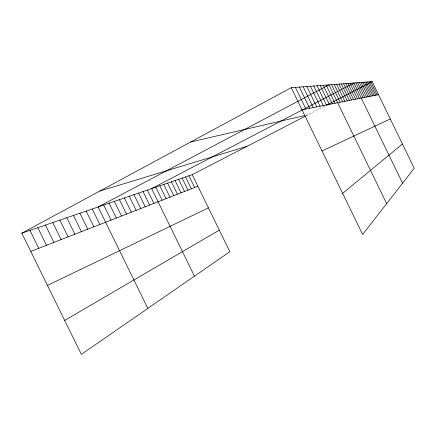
<?xml version="1.0" encoding="UTF-8"?>
<svg xmlns="http://www.w3.org/2000/svg" width="436" height="436" viewBox="0 0 436 436"><rect width="100%" height="100%" fill="white"/><g stroke="black" fill="none" stroke-linecap="round" stroke-linejoin="round"><path stroke-width="0.33" stroke-dasharray="2.18 1.64" d="M305.723 115.976L324.744 106.144M305.909 115.268L308.067 114.766"/><path stroke-width="0.65" d="M342.642 193.366L402.423 144M64.664 320.433L219.308 230.121M21.8 233.184L192.216 174.662L229.854 251.714L81.341 354.375L21.8 233.184L291.243 87.696L372.159 81.625L414.2 168.28L362.627 234.459L291.243 87.696M192.216 174.662L305.14 116.276M326.433 105.267L372.159 81.625M47.47 285.427L208.435 207.863M322.024 150.976L390.275 118.974M30.76 251.419L197.873 186.248M99.8 191.072L247.065 146.3M190.685 141.994L304.802 115.524M301.99 109.785L378.481 94.661M129.247 196.287L136.119 210.326M124.413 197.944L131.378 212.179M119.442 199.65L126.505 214.076M114.336 201.405L121.502 216.033M109.087 203.209L116.352 218.038M103.692 205.062L111.06 220.104M147.842 308.405L98.138 206.969L328.967 84.867L386.661 203.623M92.247 208.991L99.833 224.48M86.17 211.079L93.882 226.802M79.908 213.231L87.74 229.194M73.45 215.449L81.407 231.669M66.784 217.738L74.867 234.219M59.896 220.104L68.114 236.852M52.783 222.545L61.138 239.571M45.431 225.069L53.928 242.383M37.823 227.685L46.472 245.288M29.953 230.388L38.749 248.302M188.935 175.79L194.658 187.502M185.578 176.94L191.366 188.783M182.15 178.117L188.003 190.096M178.64 179.321L184.559 191.437M175.049 180.559L181.038 192.816M171.37 181.817L177.43 194.216M167.609 183.109L173.741 195.655M163.756 184.433L169.964 197.132M159.81 185.791L166.094 198.642M155.766 187.18L162.127 200.189M194.456 276.179L151.619 188.603L353.939 82.993L402.581 183.191M147.373 190.063L153.897 203.399M143.013 191.557L149.624 205.062M138.544 193.094L145.237 206.773M133.956 194.669L140.741 208.528M359.455 82.578L366.469 97.032M357.667 82.715L364.779 97.37M355.831 82.851L363.041 97.713M351.999 83.14L359.422 98.427M349.999 83.292L357.531 98.803M347.939 83.445L355.585 99.185M345.819 83.603L353.58 99.582M343.633 83.766L351.509 99.991M341.377 83.935L349.378 100.411M339.05 84.11L347.181 100.847M336.652 84.29L344.914 101.294M334.172 84.475L342.571 101.757M331.611 84.671L340.145 102.237M326.144 85.08L334.979 103.261M323.218 85.298L332.21 103.806M320.188 85.527L329.349 104.373M317.043 85.761L326.373 104.962M313.778 86.006L323.289 105.572M310.388 86.263L320.084 106.204M306.862 86.524L316.749 106.864M303.194 86.802L313.282 107.55M299.374 87.086L309.674 108.264M295.395 87.385L305.909 109.011M370.709 81.734L377.107 94.928M369.221 81.848L375.707 95.206M367.695 81.963L374.262 95.495M366.131 82.077L372.785 95.784M364.529 82.202L371.265 96.084M362.883 82.322L369.712 96.394M361.188 82.448L368.109 96.71"/></g></svg>
